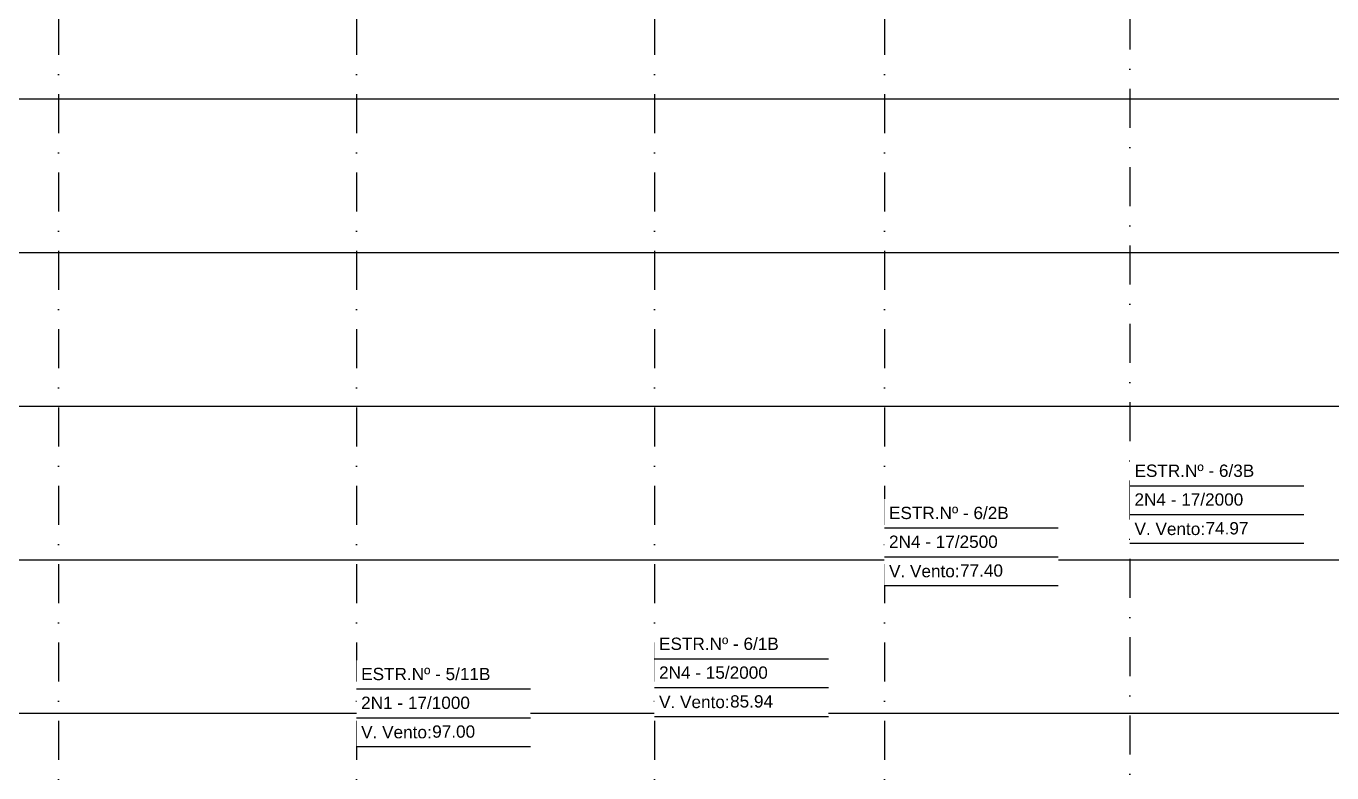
# Model space of a CAD drawing. Header units: metres. Extents: x -121 to 9872, y 3505 to 10721.
# Drawn here: x 5839.5 to 6264.7, y 6457.6 to 6700.7 of the extents above; entities that cross this region are included whole.
import ezdxf
from ezdxf.enums import TextEntityAlignment as Align

# ---------------------------------------------------------------- set-up
doc = ezdxf.new("R2010")
doc.units = ezdxf.units.M
doc.set_wipeout_variables(frame=1)
doc.linetypes.add('DASHDOT', pattern=[25.4, 12.7, -6.35, 0, -6.35])
for name, color, linetype in [('Cabeçalho', 7, 'Continuous'), ('GRID', 253, 'Continuous'), ('Ind_Bloco', 7, 'Continuous')]:
    doc.layers.add(name, color=color, linetype=linetype)
doc.styles.add('Arial', font='arial.ttf')
doc.styles.add('SIMM-PADRÃO_(TXT)', font='arial.ttf', dxfattribs={"height": 2})

# ---------------------------------------------------------------- blocks, each defined once
blk = doc.blocks.new('BlocoCabecalho')
blk.add_wipeout([(-11.66, -3.34), (44.97, -3.34), (44.97, -31.45), (-11.66, -31.45)])
for points in [[(-11.66, -12.71), (44.97, -12.71)], [(-11.66, -22.08), (44.97, -22.08)], [(-11.66, -31.45), (44.97, -31.45)]]:
    blk.add_lwpolyline(points)
at = {"style": 'SIMM-PADRÃO_(TXT)'}
for tag, p in [('ESTRUTURANUM', (-10.16, -11.03)), ('TIPO_ESFORÇO', (-10.16, -20.4)), ('VÃOVENTO', (12.97, -29.77))]:
    blk.add_attdef(tag, text='', height=4, dxfattribs=at).set_placement(p, align=Align.BOTTOM_LEFT)
at = {"layer": 'Ind_Bloco', "color": 7, "style": 'Arial'}
blk.add_text('V. Vento:', height=4, dxfattribs=at).set_placement((-10.16, -26.77), align=Align.MIDDLE_LEFT)

msp = doc.modelspace()

# ---------------------------------------------------------------- linework, layer by layer
at = {"layer": 'GRID', "linetype": 'DASHDOT'}
for p, q in [((6198.908, 7878.752), (6198.908, 5511.984)), ((5850.103, 7876.973), (5850.103, 5510.205)), ((5947.103, 7876.973), (5947.103, 5510.205)), ((6044.105, 7876.973), (6044.105, 5510.205)), ((6118.978, 7876.973), (6118.978, 5510.205))]:
    msp.add_line(p, q, dxfattribs=at)
at = {"layer": 'GRID'}
for points in [[(-30.298, 6676.973), (7827.812, 6676.973)], [(-30.298, 6626.973), (7827.812, 6626.973)], [(-30.298, 6576.973), (7827.812, 6576.973)], [(-30.298, 6526.973), (7827.812, 6526.973)], [(-30.298, 6476.973), (7827.812, 6476.973)]]:
    msp.add_lwpolyline(points, dxfattribs=at)

# ---------------------------------------------------------------- next in the draw order: block references
at = {"layer": 'Cabeçalho'}
for p, values in [((6210.564, 6563.764), {'ESTRUTURANUM': 'ESTR.Nº - 6/3B', 'TIPO_ESFORÇO': '2N4 - 17/2000', 'VÃOVENTO': '74.97'}), ((6130.634, 6550.025), {'ESTRUTURANUM': 'ESTR.Nº - 6/2B', 'TIPO_ESFORÇO': '2N4 - 17/2500', 'VÃOVENTO': '77.40'}), ((6055.761, 6507.424), {'ESTRUTURANUM': 'ESTR.Nº - 6/1B', 'TIPO_ESFORÇO': '2N4 - 15/2000', 'VÃOVENTO': '85.94'}), ((5958.759, 6497.594), {'ESTRUTURANUM': 'ESTR.Nº - 5/11B', 'TIPO_ESFORÇO': '2N1 - 17/1000', 'VÃOVENTO': '97.00'})]:
    msp.add_blockref('BlocoCabecalho', p, dxfattribs=at).add_auto_attribs(values)

doc.saveas('drawing.dxf')
